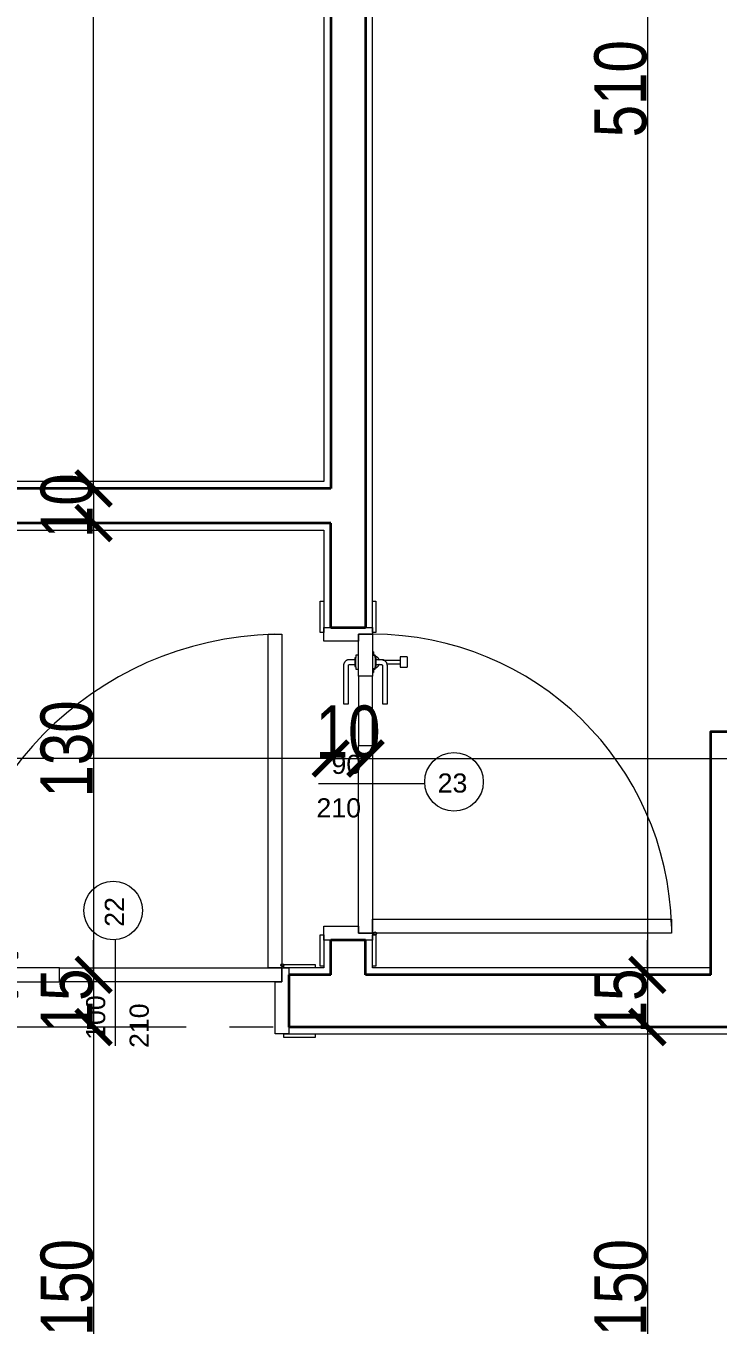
# Model space of a CAD drawing. Header units: millimetres. Extents: x 1373 to 40779, y 1939 to 6439.
# Drawn here: x 10653.5 to 10852.4, y 4280.8 to 4654.6 of the extents above; entities that cross this region are included whole.
import ezdxf

# ---------------------------------------------------------------- set-up
doc = ezdxf.new("R2010")
doc.units = ezdxf.units.MM
doc.linetypes.add('IMPORT-CENTER2', pattern=[112.5, 75, -12.5, 12.5, -12.5])
for name, color, linetype, lineweight in [('A-DOOR', 31, 'Continuous', 18), ('A-DOOR-FRAM', 31, 'Continuous', 18), ('A-DOOR-IDEN', 31, 'Continuous', 18), ('A-WALL', 20, 'Continuous', 9), ('A-WALL-FNSH', 113, 'Continuous', 18), ('ESYA', 3, 'Continuous', 25), ('OLCUIC', 241, 'Continuous', 20), ('S-GRID', 252, 'IMPORT-CENTER2', 5)]:
    doc.layers.add(name, color=color, linetype=linetype, lineweight=lineweight)
doc.styles.add('50', font='arial.ttf', dxfattribs={"width": 0.8})
doc.styles.add('Arial_4', font='arial.ttf', dxfattribs={"height": 5.5})
doc.dimstyles.new('NERGİS', dxfattribs={"dimtxt": 15, "dimasz": 10, "dimexe": 20, "dimexo": 150, "dimgap": 0, "dimtad": 1, "dimdec": 0, "dimzin": 1, "dimtxsty": '50', "dimblk": 'ARCHTICK', "dimcen": 0, "dimse1": 1, "dimse2": 1, "dimclrd": 56, "dimclrt": 56, "dimazin": 3, "dimtfac": 1, "dimtdec": 0, "dimtix": 1, "dimtmove": 2, "dimatfit": 2, "dimldrblk": 'DOTSMALL', "dimlwd": 0, "dimlwe": -1, "dimarcsym": 0})

# ---------------------------------------------------------------- blocks, each defined once
blk = doc.blocks.new('_MB_KAPI_CAMLI_B - _m_kapı_100_camlı-2073561-1_BODRUM KAT')
at = {"layer": 'A-DOOR'}
for p, q in [((34, -1.2), (23, -1.2)), ((23, -1.2), (23, -2.6)), ((23, -2.6), (34, -2.6)), ((34.3, -2.9), (34.3, -4.4)), ((35.7, -4.4), (35.7, -2.9)), ((-53, -9.5), (-53, -5.5)), ((-53, -5.5), (11, -5.5)), ((11, -5.5), (11, -9.5)), ((31, -5.5), (11, -5.5)), ((31, -9.5), (31, -5.5)), ((31, -5.5), (43, -5.5)), ((33, -4.7), (33, -5.5)), ((33.09, -4.7), (33, -4.7)), ((33.67, -4.7), (33, -4.7)), ((33.67, -4.7), (36.33, -4.7)), ((33.78, -4.4), (33.78, -4.7)), ((33.94, -4.4), (33.78, -4.4)), ((36.22, -4.4), (33.78, -4.4)), ((36.22, -4.4), (36.06, -4.4)), ((36.22, -4.7), (36.22, -4.4)), ((37, -4.7), (36.33, -4.7)), ((37, -4.7), (36.91, -4.7)), ((37, -5.5), (37, -4.7)), ((43, -5.5), (43, -9.5)), ((-53, -105.5), (-53, -9.5)), ((-53, -9.5), (-49, -9.5)), ((11, -9.5), (-53, -9.5)), ((-49, -9.5), (-49, -105.5)), ((11, -9.5), (31, -9.5)), ((43, -9.5), (31, -9.5)), ((32, -9.5), (32, -9.8)), ((33.04, -9.8), (32, -9.8)), ((33, -9.5), (33, -10.3)), ((33, -10.3), (33.67, -10.3)), ((33, -10.3), (33.09, -10.3)), ((36.33, -10.3), (33.67, -10.3)), ((33.78, -10.3), (33.78, -10.6)), ((33.78, -10.6), (36.22, -10.6)), ((33.78, -10.6), (33.94, -10.6)), ((34.3, -10.6), (34.3, -12.1)), ((35.7, -12.1), (35.7, -10.6)), ((36.06, -10.6), (36.22, -10.6)), ((36.22, -10.6), (36.22, -10.3)), ((36.33, -10.3), (37, -10.3)), ((36.91, -10.3), (37, -10.3)), ((38, -9.8), (36.96, -9.8)), ((37, -10.3), (37, -9.5)), ((38, -9.8), (38, -9.5)), ((45, -9.5), (43, -9.5)), ((34, -12.4), (23, -12.4)), ((23, -12.4), (23, -13.8)), ((23, -13.8), (34, -13.8)), ((34.5, -13.55), (34.5, -17.5)), ((35.5, -17.5), (35.5, -12.5)), ((33.5, -17.5), (33.5, -19.5)), ((35, -17.5), (33.5, -17.5)), ((36.5, -17.5), (35, -17.5)), ((36.5, -19.5), (36.5, -17.5)), ((35, -19.5), (33.5, -19.5)), ((36.5, -19.5), (35, -19.5)), ((-49, -105.5), (-53, -105.5))]:
    blk.add_line(p, q, dxfattribs=at)
at = {"layer": 'A-DOOR', "flags": 128}
for points in [[(35.7, -2.9), (35.7, -2.83), (35.69, -2.76), (35.69, -2.7), (35.68, -2.63), (35.67, -2.56), (35.65, -2.5), (35.63, -2.43), (35.61, -2.37), (35.59, -2.3), (35.57, -2.24), (35.54, -2.18), (35.51, -2.11), (35.48, -2.06), (35.44, -2), (35.4, -1.94), (35.36, -1.88), (35.32, -1.83), (35.28, -1.78), (35.23, -1.73), (35.18, -1.68), (35.13, -1.63), (35.08, -1.59), (35.03, -1.55), (34.97, -1.51), (34.92, -1.47), (34.86, -1.43), (34.8, -1.4), (34.74, -1.37), (34.68, -1.34), (34.62, -1.32), (34.55, -1.29), (34.49, -1.27), (34.42, -1.25), (34.36, -1.24), (34.29, -1.22), (34.22, -1.21), (34.15, -1.21), (34.09, -1.2), (34.02, -1.2), (34, -1.2)], [(34, -2.6), (34.01, -2.6), (34.02, -2.6), (34.04, -2.6), (34.05, -2.6), (34.06, -2.61), (34.07, -2.61), (34.08, -2.61), (34.09, -2.62), (34.11, -2.62), (34.12, -2.62), (34.13, -2.63), (34.14, -2.63), (34.15, -2.64), (34.16, -2.65), (34.17, -2.65), (34.18, -2.66), (34.19, -2.67), (34.2, -2.67), (34.21, -2.68), (34.22, -2.69), (34.22, -2.7), (34.23, -2.71), (34.24, -2.72), (34.25, -2.73), (34.25, -2.74), (34.26, -2.75), (34.26, -2.76), (34.27, -2.77), (34.28, -2.78), (34.28, -2.79), (34.28, -2.8), (34.29, -2.81), (34.29, -2.83), (34.29, -2.84), (34.3, -2.85), (34.3, -2.86), (34.3, -2.87), (34.3, -2.88), (34.3, -2.9), (34.3, -2.9)], [(33.08, -10.05), (33.06, -9.97), (33.04, -9.89), (33.02, -9.81), (33.02, -9.8)], [(34.19, -11.33), (34.12, -11.3), (34.05, -11.26), (33.98, -11.22), (33.91, -11.18), (33.85, -11.13), (33.78, -11.09), (33.72, -11.04), (33.66, -10.98), (33.6, -10.93), (33.54, -10.87), (33.49, -10.81), (33.44, -10.75), (33.39, -10.69), (33.34, -10.62), (33.3, -10.56), (33.26, -10.49), (33.22, -10.42), (33.19, -10.34), (33.15, -10.27)], [(36.82, -10.33), (36.78, -10.41), (36.74, -10.48), (36.7, -10.55), (36.66, -10.61), (36.62, -10.68), (36.57, -10.74), (36.52, -10.8), (36.46, -10.86), (36.41, -10.92), (36.35, -10.98), (36.29, -11.03), (36.23, -11.08), (36.16, -11.13), (36.1, -11.17), (36.03, -11.22), (35.96, -11.25), (35.89, -11.29), (35.82, -11.33), (35.81, -11.33)], [(36.98, -9.8), (36.96, -9.88), (36.95, -9.96), (36.93, -10.03), (36.9, -10.11)], [(34, -13.8), (34.07, -13.8), (34.14, -13.79), (34.2, -13.79), (34.27, -13.78), (34.34, -13.77), (34.4, -13.75), (34.47, -13.73), (34.53, -13.71), (34.6, -13.69), (34.66, -13.67), (34.72, -13.64), (34.79, -13.61), (34.84, -13.58), (34.9, -13.54), (34.96, -13.5), (35.02, -13.46), (35.07, -13.42), (35.12, -13.38), (35.17, -13.33), (35.22, -13.28), (35.27, -13.23), (35.31, -13.18), (35.35, -13.13), (35.39, -13.07), (35.43, -13.02), (35.47, -12.96), (35.5, -12.9), (35.53, -12.84), (35.56, -12.78), (35.58, -12.72), (35.61, -12.65), (35.63, -12.59), (35.65, -12.52), (35.66, -12.46), (35.68, -12.39), (35.69, -12.32), (35.69, -12.25), (35.7, -12.19), (35.7, -12.12), (35.7, -12.1)], [(34.3, -12.1), (34.3, -12.11), (34.3, -12.12), (34.3, -12.14), (34.3, -12.15), (34.29, -12.16), (34.29, -12.17), (34.29, -12.18), (34.28, -12.19), (34.28, -12.21), (34.28, -12.22), (34.27, -12.23), (34.27, -12.24), (34.26, -12.25), (34.25, -12.26), (34.25, -12.27), (34.24, -12.28), (34.23, -12.29), (34.23, -12.3), (34.22, -12.31), (34.21, -12.32), (34.2, -12.32), (34.19, -12.33), (34.18, -12.34), (34.17, -12.35), (34.16, -12.35), (34.15, -12.36), (34.14, -12.36), (34.13, -12.37), (34.12, -12.38), (34.11, -12.38), (34.1, -12.38), (34.09, -12.39), (34.07, -12.39), (34.06, -12.39), (34.05, -12.4), (34.04, -12.4), (34.03, -12.4), (34.02, -12.4), (34, -12.4), (34, -12.4)], [(34.32, -11.41), (34.3, -11.4), (34.29, -11.38), (34.27, -11.37), (34.25, -11.36), (34.23, -11.35), (34.21, -11.34), (34.2, -11.33), (34.19, -11.33)], [(35.81, -11.33), (35.79, -11.34), (35.77, -11.35), (35.75, -11.36), (35.73, -11.37), (35.72, -11.38), (35.7, -11.39), (35.68, -11.41)]]:
    blk.add_lwpolyline(points, dxfattribs=at)
at = {"layer": 'A-DOOR'}
blk.add_circle((-53.06, -10.27), 0.42, dxfattribs=at)
blk.add_arc((-53, -9.5), 96.02, 271.2913, 0, dxfattribs=at)
at = {"layer": 'A-DOOR-FRAM'}
for p, q in [((-62.5, 9.5), (-62.5, 10.5)), ((-62.5, 10.5), (-53.5, 10.5)), ((-53.5, 9.5), (-62.5, 9.5)), ((-55, -9.5), (-55, 9.5)), ((-55, 9.5), (-51, 9.5)), ((-53.5, 10.5), (-53.5, 9.5)), ((-51, 9.5), (-51, -5.5)), ((41, 9.5), (45, 9.5)), ((41, -5.5), (41, 9.5)), ((43.5, 9.5), (43.5, 10.5)), ((43.5, 10.5), (52.5, 10.5)), ((52.5, 9.5), (43.5, 9.5)), ((45, 9.5), (45, -9.5)), ((52.5, 10.5), (52.5, 9.5)), ((-53, -5.5), (-53, -9.5)), ((-51, -5.5), (-53, -5.5)), ((43, -5.5), (41, -5.5)), ((43, -9.5), (43, -5.5)), ((-62.5, -9.5), (-53.5, -9.5)), ((-62.5, -10.5), (-62.5, -9.5)), ((-53.5, -10.5), (-62.5, -10.5)), ((-53, -9.5), (-55, -9.5)), ((-53.5, -9.5), (-53.5, -10.5)), ((45, -9.5), (43, -9.5)), ((43.5, -9.5), (52.5, -9.5)), ((43.5, -10.5), (43.5, -9.5)), ((52.5, -10.5), (43.5, -10.5)), ((52.5, -9.5), (52.5, -10.5))]:
    blk.add_line(p, q, dxfattribs=at)
blk = doc.blocks.new('_MB_KAPI_CAMLI_B - _m_kapı_90_camlı-2078673-1_BODRUM KAT')
at = {"layer": 'A-DOOR'}
for p, q in [((29, 1.3), (18, 1.3)), ((18, 1.3), (18, -0.1)), ((-48, -7), (-48, -3)), ((-48, -3), (6, -3)), ((6, -3), (6, -7)), ((26, -3), (6, -3)), ((18, -0.1), (29, -0.1)), ((26, -7), (26, -3)), ((26, -3), (38, -3)), ((28, -2.2), (28, -3)), ((28.09, -2.2), (28, -2.2)), ((28.67, -2.2), (28, -2.2)), ((28.67, -2.2), (31.33, -2.2)), ((28.78, -1.9), (28.78, -2.2)), ((28.94, -1.9), (28.78, -1.9)), ((31.22, -1.9), (28.78, -1.9)), ((29.3, -0.4), (29.3, -1.9)), ((30.7, -1.9), (30.7, -0.4)), ((31.22, -1.9), (31.06, -1.9)), ((31.22, -2.2), (31.22, -1.9)), ((32, -2.2), (31.33, -2.2)), ((32, -2.2), (31.91, -2.2)), ((32, -3), (32, -2.2)), ((38, -3), (38, -7)), ((-48, -93), (-48, -7)), ((-48, -7), (-44, -7)), ((6, -7), (-48, -7)), ((-44, -7), (-44, -93)), ((6, -7), (26, -7)), ((38, -7), (26, -7)), ((27, -7), (27, -7.3)), ((28.04, -7.3), (27, -7.3)), ((28, -7), (28, -7.8)), ((33, -7.3), (31.96, -7.3)), ((32, -7.8), (32, -7)), ((33, -7.3), (33, -7)), ((40, -7), (38, -7)), ((29, -9.9), (18, -9.9)), ((18, -9.9), (18, -11.3)), ((28, -7.8), (28.67, -7.8)), ((28, -7.8), (28.09, -7.8)), ((31.33, -7.8), (28.67, -7.8)), ((28.78, -7.8), (28.78, -8.1)), ((28.78, -8.1), (31.22, -8.1)), ((28.78, -8.1), (28.94, -8.1)), ((29.3, -8.1), (29.3, -9.6)), ((29.5, -11.05), (29.5, -15)), ((30.5, -15), (30.5, -10)), ((30.7, -9.6), (30.7, -8.1)), ((31.06, -8.1), (31.22, -8.1)), ((31.22, -8.1), (31.22, -7.8)), ((31.33, -7.8), (32, -7.8)), ((31.91, -7.8), (32, -7.8)), ((18, -11.3), (29, -11.3)), ((28.5, -15), (28.5, -17)), ((30, -15), (28.5, -15)), ((30, -17), (28.5, -17)), ((31.5, -15), (30, -15)), ((31.5, -17), (30, -17)), ((31.5, -17), (31.5, -15)), ((-44, -93), (-48, -93))]:
    blk.add_line(p, q, dxfattribs=at)
at = {"layer": 'A-DOOR', "flags": 128}
for points in [[(30.7, -0.4), (30.7, -0.33), (30.69, -0.26), (30.69, -0.2), (30.68, -0.13), (30.67, -0.06), (30.65, 0), (30.63, 0.07), (30.61, 0.13), (30.59, 0.2), (30.57, 0.26), (30.54, 0.32), (30.51, 0.39), (30.48, 0.44), (30.44, 0.5), (30.4, 0.56), (30.36, 0.62), (30.32, 0.67), (30.28, 0.72), (30.23, 0.77), (30.18, 0.82), (30.13, 0.87), (30.08, 0.91), (30.03, 0.95), (29.97, 0.99), (29.92, 1.03), (29.86, 1.07), (29.8, 1.1), (29.74, 1.13), (29.68, 1.16), (29.62, 1.18), (29.55, 1.21), (29.49, 1.23), (29.42, 1.25), (29.36, 1.26), (29.29, 1.28), (29.22, 1.29), (29.15, 1.29), (29.09, 1.3), (29.02, 1.3), (29, 1.3)], [(29, -0.1), (29.01, -0.1), (29.02, -0.1), (29.04, -0.1), (29.05, -0.1), (29.06, -0.11), (29.07, -0.11), (29.08, -0.11), (29.09, -0.12), (29.11, -0.12), (29.12, -0.12), (29.13, -0.13), (29.14, -0.13), (29.15, -0.14), (29.16, -0.15), (29.17, -0.15), (29.18, -0.16), (29.19, -0.17), (29.2, -0.17), (29.21, -0.18), (29.22, -0.19), (29.22, -0.2), (29.23, -0.21), (29.24, -0.22), (29.25, -0.23), (29.25, -0.24), (29.26, -0.25), (29.26, -0.26), (29.27, -0.27), (29.28, -0.28), (29.28, -0.29), (29.28, -0.3), (29.29, -0.31), (29.29, -0.33), (29.29, -0.34), (29.3, -0.35), (29.3, -0.36), (29.3, -0.37), (29.3, -0.38), (29.3, -0.4), (29.3, -0.4)], [(28.08, -7.55), (28.06, -7.47), (28.04, -7.39), (28.02, -7.31), (28.02, -7.3)], [(31.98, -7.3), (31.96, -7.38), (31.95, -7.46), (31.93, -7.53), (31.9, -7.61)], [(29.19, -8.83), (29.12, -8.8), (29.05, -8.76), (28.98, -8.72), (28.91, -8.68), (28.85, -8.63), (28.78, -8.59), (28.72, -8.54), (28.66, -8.48), (28.6, -8.43), (28.54, -8.37), (28.49, -8.31), (28.44, -8.25), (28.39, -8.19), (28.34, -8.12), (28.3, -8.06), (28.26, -7.99), (28.22, -7.92), (28.19, -7.84), (28.15, -7.77)], [(29, -11.3), (29.07, -11.3), (29.14, -11.29), (29.2, -11.29), (29.27, -11.28), (29.34, -11.27), (29.4, -11.25), (29.47, -11.23), (29.53, -11.21), (29.6, -11.19), (29.66, -11.17), (29.72, -11.14), (29.79, -11.11), (29.84, -11.08), (29.9, -11.04), (29.96, -11), (30.02, -10.96), (30.07, -10.92), (30.12, -10.88), (30.17, -10.83), (30.22, -10.78), (30.27, -10.73), (30.31, -10.68), (30.35, -10.63), (30.39, -10.57), (30.43, -10.52), (30.47, -10.46), (30.5, -10.4), (30.53, -10.34), (30.56, -10.28), (30.58, -10.22), (30.61, -10.15), (30.63, -10.09), (30.65, -10.02), (30.66, -9.96), (30.68, -9.89), (30.69, -9.82), (30.69, -9.75), (30.7, -9.69), (30.7, -9.62), (30.7, -9.6)], [(29.3, -9.6), (29.3, -9.61), (29.3, -9.62), (29.3, -9.64), (29.3, -9.65), (29.29, -9.66), (29.29, -9.67), (29.29, -9.68), (29.28, -9.69), (29.28, -9.71), (29.28, -9.72), (29.27, -9.73), (29.27, -9.74), (29.26, -9.75), (29.25, -9.76), (29.25, -9.77), (29.24, -9.78), (29.23, -9.79), (29.23, -9.8), (29.22, -9.81), (29.21, -9.82), (29.2, -9.82), (29.19, -9.83), (29.18, -9.84), (29.17, -9.85), (29.16, -9.85), (29.15, -9.86), (29.14, -9.86), (29.13, -9.87), (29.12, -9.88), (29.11, -9.88), (29.1, -9.88), (29.09, -9.89), (29.07, -9.89), (29.06, -9.89), (29.05, -9.9), (29.04, -9.9), (29.03, -9.9), (29.02, -9.9), (29, -9.9), (29, -9.9)], [(29.32, -8.91), (29.3, -8.9), (29.29, -8.88), (29.27, -8.87), (29.25, -8.86), (29.23, -8.85), (29.21, -8.84), (29.2, -8.83), (29.19, -8.83)], [(30.81, -8.83), (30.79, -8.84), (30.77, -8.85), (30.75, -8.86), (30.73, -8.87), (30.72, -8.88), (30.7, -8.89), (30.68, -8.91)], [(31.82, -7.83), (31.78, -7.91), (31.74, -7.98), (31.7, -8.05), (31.66, -8.11), (31.62, -8.18), (31.57, -8.24), (31.52, -8.3), (31.46, -8.36), (31.41, -8.42), (31.35, -8.48), (31.29, -8.53), (31.23, -8.58), (31.16, -8.63), (31.1, -8.67), (31.03, -8.72), (30.96, -8.75), (30.89, -8.79), (30.82, -8.83), (30.81, -8.83)]]:
    blk.add_lwpolyline(points, dxfattribs=at)
at = {"layer": 'A-DOOR'}
blk.add_circle((-48.06, -7.77), 0.42, dxfattribs=at)
blk.add_arc((-48, -7), 86.02, 271.3643, 0, dxfattribs=at)
at = {"layer": 'A-DOOR-FRAM'}
for p, q in [((-57.5, 7), (-57.5, 8)), ((-57.5, 8), (-48.5, 8)), ((-48.5, 8), (-48.5, 7)), ((38.5, 7), (38.5, 8)), ((38.5, 8), (47.5, 8)), ((47.5, 8), (47.5, 7)), ((-48.5, 7), (-57.5, 7)), ((-50, -7), (-50, 7)), ((-50, 7), (-46, 7)), ((-46, 7), (-46, -3)), ((36, 7), (40, 7)), ((36, -3), (36, 7)), ((47.5, 7), (38.5, 7)), ((40, 7), (40, -7)), ((-48, -3), (-48, -7)), ((-46, -3), (-48, -3)), ((38, -3), (36, -3)), ((38, -7), (38, -3)), ((-57.5, -7), (-48.5, -7)), ((-57.5, -8), (-57.5, -7)), ((-48, -7), (-50, -7)), ((-48.5, -7), (-48.5, -8)), ((40, -7), (38, -7)), ((38.5, -7), (47.5, -7)), ((38.5, -8), (38.5, -7)), ((47.5, -7), (47.5, -8)), ((-48.5, -8), (-57.5, -8)), ((47.5, -8), (38.5, -8))]:
    blk.add_line(p, q, dxfattribs=at)
blk = doc.blocks.new('_ArchTick')
at = {"color": 0, "linetype": 'ByBlock', "const_width": 0.15}
blk.add_lwpolyline([(-0.5, -0.5), (0.5, 0.5)], dxfattribs=at)
blk = doc.blocks.new('*D17466')
at = {"layer": 'Defpoints', "color": 0, "transparency": 16777216}
for p in [(10692.89, 4521.56), (10672.89, 4511.56), (10692.89, 4511.56)]:
    blk.add_point(p, dxfattribs=at)
at = {"layer": 'OLCUIC', "color": 56, "lineweight": 0, "transparency": 16777216}
for p, q in [((10672.89, 4521.56), (10672.89, 4531.56)), ((10672.89, 4521.56), (10672.89, 4511.56)), ((10672.89, 4511.56), (10672.89, 4501.56))]:
    blk.add_line(p, q, dxfattribs=at)
at = {"layer": 'OLCUIC', "color": 56, "lineweight": 0, "transparency": 16777216, "xscale": 10, "yscale": 10, "zscale": 10}
for p, rotation in [((10672.89, 4521.56), 270), ((10672.89, 4511.56), 90)]:
    blk.add_blockref('_ArchTick', p, dxfattribs=dict(at, rotation=rotation))
at = {"layer": 'OLCUIC', "color": 56, "transparency": 16777216, "insert": (10665.24, 4516.56), "char_height": 15, "width": 0.7968, "attachment_point": 5, "rotation": 90, "style": '50'}
blk.add_mtext('10', dxfattribs=at)
blk = doc.blocks.new('_DotSmall')
at = {"layer": 'ESYA', "color": 0, "const_width": 0.5}
blk.add_lwpolyline([(-0.0625, 0, 1), (0.0625, 0, 1)], format="xyb", close=True, dxfattribs=at)
blk = doc.blocks.new('*D17467')
at = {"layer": 'Defpoints', "color": 0, "transparency": 16777216}
for p in [(10692.89, 4511.56), (10672.89, 4381.56), (10692.89, 4381.56)]:
    blk.add_point(p, dxfattribs=at)
at = {"layer": 'OLCUIC', "color": 56, "lineweight": 0, "transparency": 16777216}
blk.add_line((10672.89, 4511.56), (10672.89, 4381.56), dxfattribs=at)
at = {"layer": 'OLCUIC', "color": 56, "lineweight": 0, "transparency": 16777216, "xscale": 10, "yscale": 10, "zscale": 10}
for p, rotation in [((10672.89, 4511.56), 90), ((10672.89, 4381.56), 270)]:
    blk.add_blockref('_ArchTick', p, dxfattribs=dict(at, rotation=rotation))
at = {"layer": 'OLCUIC', "color": 56, "transparency": 16777216, "insert": (10665.23, 4446.56), "char_height": 15, "width": 1.1952, "attachment_point": 5, "rotation": 90, "style": '50'}
blk.add_mtext('130', dxfattribs=at)
blk = doc.blocks.new('*D17468')
at = {"layer": 'Defpoints', "color": 0, "transparency": 16777216}
for p in [(10692.89, 4381.56), (10672.89, 4366.56), (10692.89, 4366.56)]:
    blk.add_point(p, dxfattribs=at)
at = {"layer": 'OLCUIC', "color": 56, "lineweight": 0, "transparency": 16777216}
for p, q in [((10672.89, 4381.56), (10672.89, 4391.56)), ((10672.89, 4381.56), (10672.89, 4366.56)), ((10672.89, 4366.56), (10672.89, 4356.56))]:
    blk.add_line(p, q, dxfattribs=at)
at = {"layer": 'OLCUIC', "color": 56, "lineweight": 0, "transparency": 16777216, "xscale": 10, "yscale": 10, "zscale": 10}
for p, rotation in [((10672.89, 4381.56), 270), ((10672.89, 4366.56), 90)]:
    blk.add_blockref('_ArchTick', p, dxfattribs=dict(at, rotation=rotation))
at = {"layer": 'OLCUIC', "color": 56, "transparency": 16777216, "insert": (10665.24, 4374.06), "char_height": 15, "width": 0.7968, "attachment_point": 5, "rotation": 90, "style": '50'}
blk.add_mtext('15', dxfattribs=at)
blk = doc.blocks.new('*D17469')
at = {"layer": 'Defpoints', "color": 0, "transparency": 16777216}
for p in [(10692.89, 4366.56), (10672.89, 4216.56), (10692.89, 4216.56)]:
    blk.add_point(p, dxfattribs=at)
at = {"layer": 'OLCUIC', "color": 56, "lineweight": 0, "transparency": 16777216}
blk.add_line((10672.89, 4366.56), (10672.89, 4216.56), dxfattribs=at)
at = {"layer": 'OLCUIC', "color": 56, "lineweight": 0, "transparency": 16777216, "xscale": 10, "yscale": 10, "zscale": 10}
for p, rotation in [((10672.89, 4366.56), 90), ((10672.89, 4216.56), 270)]:
    blk.add_blockref('_ArchTick', p, dxfattribs=dict(at, rotation=rotation))
at = {"layer": 'OLCUIC', "color": 56, "transparency": 16777216, "insert": (10665.24, 4291.56), "char_height": 15, "width": 1.1952, "attachment_point": 5, "rotation": 90, "style": '50'}
blk.add_mtext('150', dxfattribs=at)
blk = doc.blocks.new('*D17478')
at = {"layer": 'Defpoints', "color": 0, "transparency": 16777216}
for p in [(10852.13, 4891.52), (10832.13, 4381.56), (10852.13, 4381.56)]:
    blk.add_point(p, dxfattribs=at)
at = {"layer": 'OLCUIC', "color": 56, "lineweight": 0, "transparency": 16777216}
blk.add_line((10832.13, 4891.52), (10832.13, 4381.56), dxfattribs=at)
at = {"layer": 'OLCUIC', "color": 56, "lineweight": 0, "transparency": 16777216, "xscale": 10, "yscale": 10, "zscale": 10}
for p, rotation in [((10832.13, 4891.52), 90), ((10832.13, 4381.56), 270)]:
    blk.add_blockref('_ArchTick', p, dxfattribs=dict(at, rotation=rotation))
at = {"layer": 'OLCUIC', "color": 56, "transparency": 16777216, "insert": (10824.47, 4636.54), "char_height": 15, "width": 1.1952, "attachment_point": 5, "rotation": 90, "style": '50'}
blk.add_mtext('510', dxfattribs=at)
blk = doc.blocks.new('*D17479')
at = {"layer": 'Defpoints', "color": 0, "transparency": 16777216}
for p in [(10852.13, 4381.56), (10832.13, 4366.56), (10852.13, 4366.56)]:
    blk.add_point(p, dxfattribs=at)
at = {"layer": 'OLCUIC', "color": 56, "lineweight": 0, "transparency": 16777216}
for p, q in [((10832.13, 4381.56), (10832.13, 4391.56)), ((10832.13, 4381.56), (10832.13, 4366.56)), ((10832.13, 4366.56), (10832.13, 4356.56))]:
    blk.add_line(p, q, dxfattribs=at)
at = {"layer": 'OLCUIC', "color": 56, "lineweight": 0, "transparency": 16777216, "xscale": 10, "yscale": 10, "zscale": 10}
for p, rotation in [((10832.13, 4381.56), 270), ((10832.13, 4366.56), 90)]:
    blk.add_blockref('_ArchTick', p, dxfattribs=dict(at, rotation=rotation))
at = {"layer": 'OLCUIC', "color": 56, "transparency": 16777216, "insert": (10824.47, 4374.06), "char_height": 15, "width": 0.7968, "attachment_point": 5, "rotation": 90, "style": '50'}
blk.add_mtext('15', dxfattribs=at)
blk = doc.blocks.new('*D17480')
at = {"layer": 'Defpoints', "color": 0, "transparency": 16777216}
for p in [(10852.13, 4366.56), (10832.13, 4216.56), (10852.13, 4216.56)]:
    blk.add_point(p, dxfattribs=at)
at = {"layer": 'OLCUIC', "color": 56, "lineweight": 0, "transparency": 16777216}
blk.add_line((10832.13, 4366.56), (10832.13, 4216.56), dxfattribs=at)
at = {"layer": 'OLCUIC', "color": 56, "lineweight": 0, "transparency": 16777216, "xscale": 10, "yscale": 10, "zscale": 10}
for p, rotation in [((10832.13, 4366.56), 90), ((10832.13, 4216.56), 270)]:
    blk.add_blockref('_ArchTick', p, dxfattribs=dict(at, rotation=rotation))
at = {"layer": 'OLCUIC', "color": 56, "transparency": 16777216, "insert": (10824.47, 4291.56), "char_height": 15, "width": 1.1952, "attachment_point": 5, "rotation": 90, "style": '50'}
blk.add_mtext('150', dxfattribs=at)
blk = doc.blocks.new('*D17398')
at = {"layer": 'Defpoints', "color": 0, "transparency": 16777216}
for p in [(10358.33, 4463.81), (10741.07, 4463.81), (10741.07, 4443.81)]:
    blk.add_point(p, dxfattribs=at)
at = {"layer": 'OLCUIC', "color": 56, "lineweight": 0, "transparency": 16777216}
for p, q in [((10358.33, 4443.81), (10572.06, 4443.81)), ((10741.07, 4443.81), (10598.56, 4443.81))]:
    blk.add_line(p, q, dxfattribs=at)
at = {"layer": 'OLCUIC', "color": 56, "lineweight": 0, "transparency": 16777216, "xscale": 10, "yscale": 10, "zscale": 10, "rotation": 180}
blk.add_blockref('_ArchTick', (10358.33, 4443.81), dxfattribs=at)
at = {"layer": 'OLCUIC', "color": 56, "lineweight": 0, "transparency": 16777216, "xscale": 10, "yscale": 10, "zscale": 10}
blk.add_blockref('_ArchTick', (10741.07, 4443.81), dxfattribs=at)
at = {"layer": 'OLCUIC', "color": 56, "transparency": 16777216, "insert": (10572.06, 4453.81), "char_height": 15, "width": 1.1952, "attachment_point": 1, "line_spacing_factor": 1.029793, "style": '50'}
blk.add_mtext('383', dxfattribs=at)
blk = doc.blocks.new('*D17399')
at = {"layer": 'Defpoints', "color": 0, "transparency": 16777216}
for p in [(10741.07, 4463.81), (10751.07, 4463.81), (10751.07, 4443.81)]:
    blk.add_point(p, dxfattribs=at)
at = {"layer": 'OLCUIC', "color": 56, "lineweight": 0, "transparency": 16777216}
for p, q in [((10741.07, 4443.81), (10731.07, 4443.81)), ((10741.07, 4443.81), (10751.07, 4443.81)), ((10751.07, 4443.81), (10761.07, 4443.81))]:
    blk.add_line(p, q, dxfattribs=at)
at = {"layer": 'OLCUIC', "color": 56, "lineweight": 0, "transparency": 16777216, "xscale": 10, "yscale": 10, "zscale": 10}
blk.add_blockref('_ArchTick', (10741.07, 4443.81), dxfattribs=at)
at = {"layer": 'OLCUIC', "color": 56, "lineweight": 0, "transparency": 16777216, "xscale": 10, "yscale": 10, "zscale": 10, "rotation": 180}
blk.add_blockref('_ArchTick', (10751.07, 4443.81), dxfattribs=at)
at = {"layer": 'OLCUIC', "color": 56, "transparency": 16777216, "insert": (10746.07, 4451.47), "char_height": 15, "width": 0.7968, "attachment_point": 5, "style": '50'}
blk.add_mtext('10', dxfattribs=at)
blk = doc.blocks.new('*D17400')
at = {"layer": 'Defpoints', "color": 0, "transparency": 16777216}
for p in [(10751.07, 4463.81), (11111.13, 4463.81), (11111.13, 4443.81)]:
    blk.add_point(p, dxfattribs=at)
at = {"layer": 'OLCUIC', "color": 56, "lineweight": 0, "transparency": 16777216}
blk.add_line((10751.07, 4443.81), (11111.13, 4443.81), dxfattribs=at)
at = {"layer": 'OLCUIC', "color": 56, "lineweight": 0, "transparency": 16777216, "xscale": 10, "yscale": 10, "zscale": 10, "rotation": 180}
blk.add_blockref('_ArchTick', (10751.07, 4443.81), dxfattribs=at)
at = {"layer": 'OLCUIC', "color": 56, "lineweight": 0, "transparency": 16777216, "xscale": 10, "yscale": 10, "zscale": 10}
blk.add_blockref('_ArchTick', (11111.13, 4443.81), dxfattribs=at)
at = {"layer": 'OLCUIC', "color": 56, "transparency": 16777216, "insert": (10931.1, 4451.47), "char_height": 15, "width": 1.1952, "attachment_point": 5, "style": '50'}
blk.add_mtext('360', dxfattribs=at)
blk = doc.blocks.new('emrah_2mm - emrah_2mm-1801637-1_BODRUM KAT')
at = {"layer": 'A-DOOR-IDEN'}
blk.add_line((0.2205, 0), (-0.085, 0), dxfattribs=at)
blk.add_circle((0.3046, 0.0056), 0.0843, dxfattribs=at)
blk = doc.blocks.new('*D18092')
at = {"layer": 'Defpoints', "color": 0, "transparency": 16777216}
for p in [(10672.89, 4888.52), (10672.89, 4888.52), (10672.89, 4521.56)]:
    blk.add_point(p, dxfattribs=at)
at = {"layer": 'OLCUIC', "color": 56, "lineweight": 0, "transparency": 16777216}
blk.add_line((10672.89, 4521.56), (10672.89, 4888.52), dxfattribs=at)
at = {"layer": 'OLCUIC', "color": 56, "lineweight": 0, "transparency": 16777216, "xscale": 10, "yscale": 10, "zscale": 10}
for p, rotation in [((10672.89, 4888.52), 90), ((10672.89, 4521.56), 270)]:
    blk.add_blockref('_ArchTick', p, dxfattribs=dict(at, rotation=rotation))
at = {"layer": 'OLCUIC', "color": 56, "transparency": 16777216, "insert": (10665.23, 4705.04), "char_height": 15, "attachment_point": 5, "rotation": 90, "style": '50'}
blk.add_mtext('367', dxfattribs=at)

msp = doc.modelspace()

# ---------------------------------------------------------------- linework, layer by layer
at = {"layer": 'A-WALL', "lineweight": 35}
for p, q in [((10741.07, 4889.85), (10741.07, 4521.56)), ((10751.07, 4890.04), (10751.07, 4481.56)), ((10741.07, 4521.56), (10580.07, 4521.56)), ((10741.07, 4511.56), (10580.07, 4511.56)), ((10741.07, 4481.56), (10741.07, 4511.56)), ((10741.07, 4481.56), (10751.07, 4481.56)), ((10751.07, 4391.56), (10741.07, 4391.56)), ((10741.07, 4381.56), (10741.07, 4391.56)), ((10751.07, 4381.56), (10751.07, 4391.56)), ((10729.07, 4381.56), (10729.07, 4366.56)), ((10741.07, 4381.56), (10729.07, 4381.56)), ((10850.34, 4381.56), (10751.07, 4381.56)), ((11026.07, 4366.56), (10729.07, 4366.56))]:
    msp.add_line(p, q, dxfattribs=at)
msp.add_lwpolyline([(10850.34, 4381.56), (10850.34, 4451.56), (10860.34, 4451.56), (10860.34, 4381.56)], dxfattribs=at)
at = {"layer": 'A-WALL-FNSH', "color": 7, "lineweight": 9}
for p, q in [((10739.07, 4887.81), (10739.07, 4523.56)), ((10753.07, 4481.56), (10753.07, 4888.08)), ((10739.07, 4523.56), (10580.07, 4523.56)), ((10580.07, 4509.56), (10739.07, 4509.56)), ((10739.07, 4509.56), (10739.07, 4481.56)), ((10739.07, 4481.56), (10741.07, 4481.56)), ((10751.07, 4481.56), (10753.07, 4481.56)), ((10739.07, 4391.56), (10739.07, 4383.56)), ((10741.07, 4391.56), (10739.07, 4391.56)), ((10753.07, 4391.56), (10751.07, 4391.56)), ((10753.07, 4383.56), (10753.07, 4391.56)), ((10739.07, 4383.56), (10729.07, 4383.56)), ((10729.07, 4383.56), (10729.07, 4381.56)), ((10850.34, 4383.56), (10753.07, 4383.56)), ((10729.07, 4366.56), (10729.07, 4364.56)), ((10729.07, 4364.56), (11138.07, 4364.56))]:
    msp.add_line(p, q, dxfattribs=at)
at = {"layer": 'S-GRID', "lineweight": 18}
msp.add_line((12612.02, 4366.56), (9638.39, 4366.56), dxfattribs=at)

# ---------------------------------------------------------------- block references
at = {"layer": 'A-DOOR'}
for name, p, rotation in [('_MB_KAPI_CAMLI_B - _m_kapı_90_camlı-2078673-1_BODRUM KAT', (10746.07, 4441.56), 89.99999999999991), ('_MB_KAPI_CAMLI_B - _m_kapı_100_camlı-2073561-1_BODRUM KAT', (10674.07, 4374.06), 180)]:
    msp.add_blockref(name, p, dxfattribs=dict(at, rotation=rotation))
at = {"layer": 'A-DOOR-IDEN', "xscale": 99.99999999999993, "yscale": 99.99999999999993, "zscale": 99.99999999999993}
msp.add_blockref('emrah_2mm - emrah_2mm-1801637-1_BODRUM KAT', (10746.07, 4436.56), dxfattribs=at)
at = {"layer": 'A-DOOR-IDEN', "xscale": 99.99999999999993, "yscale": 99.99999999999993, "zscale": 99.99999999999993, "rotation": 89.99999999999991}
msp.add_blockref('emrah_2mm - emrah_2mm-1801637-1_BODRUM KAT', (10679.07, 4369.63), dxfattribs=at)

# ---------------------------------------------------------------- texts
at = {"layer": 'A-DOOR-IDEN', "char_height": 5.5, "attachment_point": 1, "style": 'Arial_4'}
for s, insert, width in [('90', (10741.31, 4444.89), 9.6202), ('23', (10771.83, 4439.52), 9.6202), ('210', (10736.97, 4432.38), 14.4304)]:
    msp.add_mtext(s, dxfattribs=dict(at, insert=insert, width=width))
at = {"layer": 'A-DOOR-IDEN', "char_height": 5.5, "attachment_point": 1, "rotation": 90, "style": 'Arial_4'}
for s, insert, width in [('22', (10676.11, 4395.4), 9.6202), ('100', (10670.74, 4362.87), 14.4304), ('210', (10683.25, 4360.53), 14.4304)]:
    msp.add_mtext(s, dxfattribs=dict(at, insert=insert, width=width))

# ---------------------------------------------------------------- dimensions: what is measured, and where the dimension line sits
at = {"layer": 'OLCUIC'}
for base, p1, p2, picture, middle in [((10832.13, 4381.56), (10852.13, 4891.52), (10852.13, 4381.56), '*D17478', (10824.47, 4636.54)), ((10672.89, 4888.52), (10672.89, 4521.56), (10672.89, 4888.52), '*D18092', (10665.23, 4705.04)), ((10672.89, 4511.56), (10692.89, 4521.56), (10692.89, 4511.56), '*D17466', (10665.24, 4516.56)), ((10672.89, 4381.56), (10692.89, 4511.56), (10692.89, 4381.56), '*D17467', (10665.23, 4446.56)), ((10672.89, 4366.56), (10692.89, 4381.56), (10692.89, 4366.56), '*D17468', (10665.24, 4374.06)), ((10832.13, 4366.56), (10852.13, 4381.56), (10852.13, 4366.56), '*D17479', (10824.47, 4374.06)), ((10672.89, 4216.56), (10692.89, 4366.56), (10692.89, 4216.56), '*D17469', (10665.24, 4291.56)), ((10832.13, 4216.56), (10852.13, 4366.56), (10852.13, 4216.56), '*D17480', (10824.47, 4291.56))]:
    dim = msp.add_linear_dim(base=base, p1=p1, p2=p2, angle=90, dimstyle='NERGİS', dxfattribs=at)
    dim.commit()
    dim.dimension.update_dxf_attribs({"geometry": picture, "text_midpoint": middle})
dim = msp.add_linear_dim(base=(10741.07, 4443.81), p1=(10358.33, 4463.81), p2=(10741.07, 4463.81), dimstyle='NERGİS', dxfattribs=at)
dim.commit()
dim.dimension.update_dxf_attribs({"geometry": '*D17398', "text_midpoint": (10585.31, 4443.81), "dimtype": 160})
for base, p1, p2, picture, middle in [((10751.07, 4443.81), (10741.07, 4463.81), (10751.07, 4463.81), '*D17399', (10746.07, 4451.47)), ((11111.13, 4443.81), (10751.07, 4463.81), (11111.13, 4463.81), '*D17400', (10931.1, 4451.47))]:
    dim = msp.add_linear_dim(base=base, p1=p1, p2=p2, dimstyle='NERGİS', dxfattribs=at)
    dim.commit()
    dim.dimension.update_dxf_attribs({"geometry": picture, "text_midpoint": middle})

doc.saveas('drawing.dxf')
